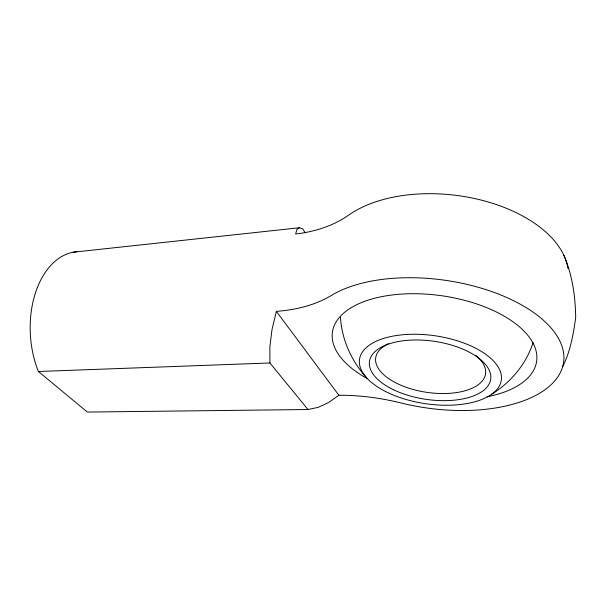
<?xml version="1.0" encoding="UTF-8"?>
<svg xmlns="http://www.w3.org/2000/svg" width="606" height="606" viewBox="0 0 606 606"><rect width="100%" height="100%" fill="white"/><g stroke="black" fill="none" stroke-linecap="round" stroke-linejoin="round"><path stroke-width="0.91" d="M276.366 311.378L272.033 329.369L269.867 346.791L269.92 362.971L307.969 409.512L318.142 407.368L328.55 402.551L338.89 395.286C359.797 395.097 380.613 397.983 400.899 402.929A128.995 64.509 8.1 0 0 554.323 381.379A128.995 64.509 8.1 0 0 497.481 293.69A128.995 64.509 8.1 0 0 331.277 295.523C314.658 305.394 295.501 309.946 276.366 311.378L338.89 395.286M533.121 342.519C526.175 364.206 510.669 382.553 491.375 394.438M562.641 366.691C570.405 351.374 573.359 334.406 575.7 317.567C575.336 296.084 572.375 274.874 563.731 255.035M305.295 232.893L302.78 228.894L299.349 227.765L296.932 229.432L295.652 233.984C314.408 231.833 332.914 226.046 348.518 215.221A122.276 70.122 7 0 1 479.263 199.609A122.276 70.122 7 0 1 567.951 268.473M73.25 252.202L299.349 227.765M76.939 251.717A80.348 51.904 86.6 0 0 38.383 371.493L269.92 362.971M307.969 409.512L87.37 412.072L38.383 371.493M365.941 377.023C351.283 360.6 341.761 339.398 340.466 317.355M367.471 378.697A103.134 51.449 8.1 0 1 364.729 301.318A103.134 51.449 8.1 0 1 516.357 324.286A103.134 51.449 8.1 0 1 487.05 396.809M475.725 355.411A55.502 26.785 8.4 0 1 466.006 390.491A55.502 26.785 8.4 0 1 391.711 380.576A55.502 26.785 8.4 0 1 388.393 343.761M393.415 389.719A61.259 29.3 8.4 0 0 490.375 380.841A61.259 29.3 8.4 0 0 406.474 340.42A61.259 29.3 8.4 0 0 393.415 389.719M385.477 391.461A71.667 34.3 8.4 0 0 500.556 383.242A71.667 34.3 8.4 0 0 405.149 334.565A71.667 34.3 8.4 0 0 385.477 391.461"/></g></svg>
